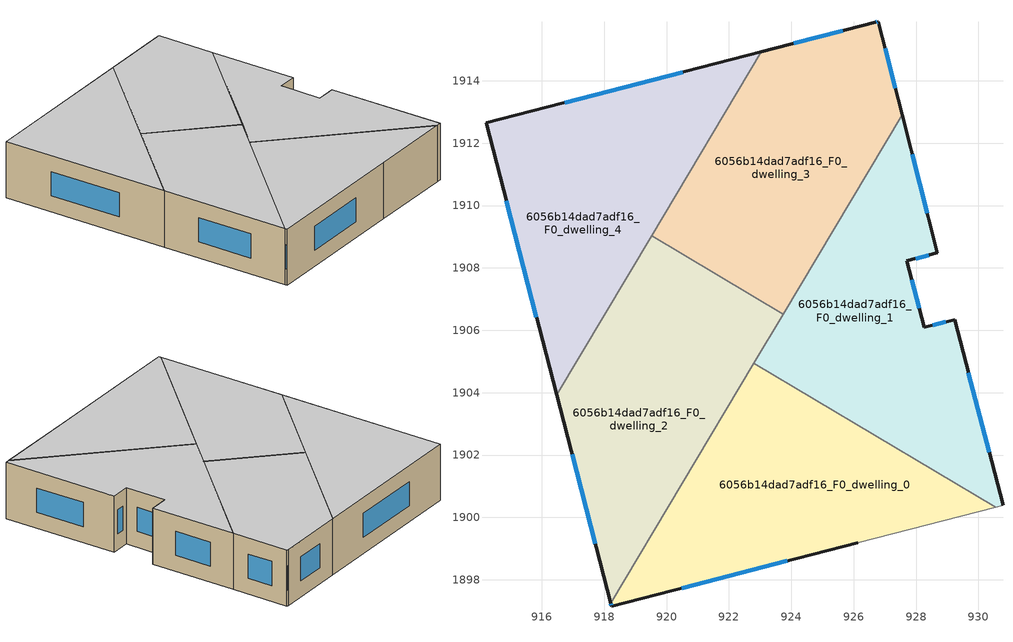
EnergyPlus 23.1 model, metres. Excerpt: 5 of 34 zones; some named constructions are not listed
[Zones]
6056b14dad7adf16_F0_dwelling_0
 floor ground (EU_floor_Construction): 930.55,1900.32 926.13,1899.19 918.23,1897.15 918.21,1897.25 922.8,1904.95 z0
 wall outside (EU_wall_Construction): 918.21,1897.25 918.23,1897.15 926.13,1899.19 z0:3
 wall to 6056b14dad7adf16_F0_dwelling_1 (EU_wall_Construction): 930.55,1900.32 922.8,1904.95 z0:3
 wall adiabatic (EU_wall_Construction): 926.13,1899.19 930.55,1900.32 z0:3
 wall to 6056b14dad7adf16_F0_dwelling_2 (EU_wall_Construction): 922.8,1904.95 918.21,1897.25 z0:3
 window (EU_Window_Construction): 918.21,1897.22 918.23,1897.18 / 920.49,1897.73 923.87,1898.61 z0.86:2.14
 ceiling to 6056b14dad7adf16_F1_dwelling_0 (EU_floor_Construction): 930.55,1900.32 922.8,1904.95 918.21,1897.25 918.23,1897.15 926.13,1899.19 z3
6056b14dad7adf16_F0_dwelling_1
 floor ground (EU_floor_Construction): 927.55,1912.91 928.69,1908.48 927.71,1908.23 928.26,1906.09 929.24,1906.34 930.79,1900.38 930.55,1900.32 922.8,1904.95 z0
 wall outside (EU_wall_Construction): 930.79,1900.38 929.24,1906.34 928.26,1906.09 927.71,1908.23 928.69,1908.48 927.55,1912.91 z0:3
 wall adiabatic (EU_wall_Construction): 930.55,1900.32 930.79,1900.38 z0:3
 wall to 6056b14dad7adf16_F0_dwelling_3 (EU_wall_Construction): 927.55,1912.91 923.74,1906.52 z0:3
 wall to 6056b14dad7adf16_F0_dwelling_2 (EU_wall_Construction): 923.74,1906.52 922.8,1904.95 z0:3
 window (EU_Window_Construction): 928.96,1906.27 928.54,1906.16 / 930.35,1902.08 929.68,1904.64 / 928.36,1909.75 927.88,1911.65 / 927.99,1908.3 928.41,1908.41 / 928.1,1906.7 927.87,1907.62 z0.86:2.14
 ceiling to 6056b14dad7adf16_F1_dwelling_1 (EU_floor_Construction): 930.79,1900.38 929.24,1906.34 928.26,1906.09 927.71,1908.23 928.69,1908.48 927.55,1912.91 922.8,1904.95 930.55,1900.32 z3
6056b14dad7adf16_F0_dwelling_2
 floor ground (EU_floor_Construction): 923.74,1906.52 918.21,1897.25 916.47,1903.93 919.52,1909.04 z0
 wall outside (EU_wall_Construction): 916.47,1903.93 918.21,1897.25 z0:3
 wall to 6056b14dad7adf16_F0_dwelling_3 (EU_wall_Construction): 923.74,1906.52 919.52,1909.04 z0:3
 wall to 6056b14dad7adf16_F0_dwelling_4 (EU_wall_Construction): 919.52,1909.04 916.47,1903.93 z0:3
 window (EU_Window_Construction): 916.97,1902.02 917.71,1899.16 z0.86:2.14
 ceiling to 6056b14dad7adf16_F1_dwelling_2 (EU_floor_Construction): 918.21,1897.25 923.74,1906.52 919.52,1909.04 916.47,1903.93 z3
6056b14dad7adf16_F0_dwelling_3
 floor ground (EU_floor_Construction): 926.79,1915.9 927.55,1912.91 923.74,1906.52 919.52,1909.04 923.04,1914.93 926.7,1915.87 z0
 wall outside (EU_wall_Construction): 927.55,1912.91 926.79,1915.9 926.7,1915.87 923.04,1914.93 z0:3
 wall to 6056b14dad7adf16_F0_dwelling_4 (EU_wall_Construction): 923.04,1914.93 919.52,1909.04 z0:3
 window (EU_Window_Construction): 926.76,1915.89 926.72,1915.88 / 927.34,1913.76 927.01,1915.04 / 925.65,1915.6 924.09,1915.2 z0.86:2.14
 ceiling to 6056b14dad7adf16_F1_dwelling_3 (EU_floor_Construction): 923.74,1906.52 927.55,1912.91 926.79,1915.9 926.7,1915.87 923.04,1914.93 919.52,1909.04 z3
6056b14dad7adf16_F0_dwelling_4
 floor ground (EU_floor_Construction): 923.04,1914.93 916.47,1903.93 914.21,1912.65 z0
 wall outside (EU_wall_Construction): 923.04,1914.93 914.21,1912.65 916.47,1903.93 z0:3
 window (EU_Window_Construction): 920.52,1914.28 916.73,1913.3 / 914.86,1910.16 915.83,1906.42 z0.86:2.14
 ceiling to 6056b14dad7adf16_F1_dwelling_4 (EU_floor_Construction): 916.47,1903.93 923.04,1914.93 914.21,1912.65 z3
[HVACTEMPLATE:THERMOSTAT] Constant Heating Setpoint=20; Constant Cooling Setpoint=50
EU_HeatOnly_6056b14dad7adf16_F0_dwelling_0; EU_HeatOnly_6056b14dad7adf16_F0_dwelling_1; EU_HeatOnly_6056b14dad7adf16_F0_dwelling_2; EU_HeatOnly_6056b14dad7adf16_F0_dwelling_3; EU_HeatOnly_6056b14dad7adf16_F0_dwelling_4; EU_HeatOnly_6056b14dad7adf16_F1_dwelling_0; EU_HeatOnly_6056b14dad7adf16_F1_dwelling_1; EU_HeatOnly_6056b14dad7adf16_F1_dwelling_2; EU_HeatOnly_6056b14dad7adf16_F1_dwelling_3; EU_HeatOnly_6056b14dad7adf16_F1_dwelling_4; EU_HeatOnly_6056b14dad7adf16_F2_dwelling_0; EU_HeatOnly_6056b14dad7adf16_F2_dwelling_1; EU_HeatOnly_6056b14dad7adf16_F2_dwelling_2; EU_HeatOnly_6056b14dad7adf16_F2_dwelling_3; EU_HeatOnly_6056b14dad7adf16_F2_dwelling_4; EU_HeatOnly_6056b14dad7adf16_F3_dwelling_0; EU_HeatOnly_6056b14dad7adf16_F3_dwelling_1; EU_HeatOnly_6056b14dad7adf16_F3_dwelling_2; EU_HeatOnly_6056b14dad7adf16_F3_dwelling_3; EU_HeatOnly_6056b14dad7adf16_F3_dwelling_4; EU_HeatOnly_6056b14dad7adf16_F4_dwelling_0; EU_HeatOnly_6056b14dad7adf16_F4_dwelling_1; EU_HeatOnly_6056b14dad7adf16_F4_dwelling_2; EU_HeatOnly_6056b14dad7adf16_F4_dwelling_3; EU_HeatOnly_6056b14dad7adf16_F4_dwelling_4; EU_HeatOnly_6056b14dad7adf16_F5_dwelling_0; EU_HeatOnly_6056b14dad7adf16_F5_dwelling_1; EU_HeatOnly_6056b14dad7adf16_F5_dwelling_2; EU_HeatOnly_6056b14dad7adf16_F5_dwelling_3; EU_HeatOnly_6056b14dad7adf16_F5_dwelling_4; EU_HeatOnly_6056b14dad7adf16_F6_dwelling_0; EU_HeatOnly_6056b14dad7adf16_F6_dwelling_1; EU_HeatOnly_6056b14dad7adf16_F6_dwelling_2; EU_HeatOnly_6056b14dad7adf16_F6_dwelling_3
[SCHEDULE:CONSTANT]
Name | Hourly Value
EU_AlwaysOn | 1
EU_CoolingOff | 0
[SCHEDULE:FILE] Column Number=1; Rows to Skip at Top=0; Number of Hours of Data=8760; Column Separator=Comma; Interpolate to Timestep=No; Minutes per Item=60; Adjust Schedule for Daylight Savings=Yes
Name | File
EU_Step8_GainSchedule_6056b14dad7adf16_F1_dwelling_0_f000 | ../../schedules/6056b14dad7adf16/6056b14dad7adf16_F1_dwelling_0_f000_gain.csv
EU_Step8_GainSchedule_6056b14dad7adf16_F1_dwelling_1_f000 | ../../schedules/6056b14dad7adf16/6056b14dad7adf16_F1_dwelling_1_f000_gain.csv
EU_Step8_GainSchedule_6056b14dad7adf16_F1_dwelling_2_f000 | ../../schedules/6056b14dad7adf16/6056b14dad7adf16_F1_dwelling_2_f000_gain.csv
EU_Step8_GainSchedule_6056b14dad7adf16_F1_dwelling_3_f000 | ../../schedules/6056b14dad7adf16/6056b14dad7adf16_F1_dwelling_3_f000_gain.csv
EU_Step8_GainSchedule_6056b14dad7adf16_F1_dwelling_4_f000 | ../../schedules/6056b14dad7adf16/6056b14dad7adf16_F1_dwelling_4_f000_gain.csv
EU_Step8_GainSchedule_6056b14dad7adf16_F2_dwelling_0_f000 | ../../schedules/6056b14dad7adf16/6056b14dad7adf16_F2_dwelling_0_f000_gain.csv
EU_Step8_GainSchedule_6056b14dad7adf16_F2_dwelling_1_f000 | ../../schedules/6056b14dad7adf16/6056b14dad7adf16_F2_dwelling_1_f000_gain.csv
EU_Step8_GainSchedule_6056b14dad7adf16_F2_dwelling_2_f000 | ../../schedules/6056b14dad7adf16/6056b14dad7adf16_F2_dwelling_2_f000_gain.csv
EU_Step8_GainSchedule_6056b14dad7adf16_F2_dwelling_3_f000 | ../../schedules/6056b14dad7adf16/6056b14dad7adf16_F2_dwelling_3_f000_gain.csv
EU_Step8_GainSchedule_6056b14dad7adf16_F2_dwelling_4_f000 | ../../schedules/6056b14dad7adf16/6056b14dad7adf16_F2_dwelling_4_f000_gain.csv
EU_Step8_GainSchedule_6056b14dad7adf16_F3_dwelling_0_f000 | ../../schedules/6056b14dad7adf16/6056b14dad7adf16_F3_dwelling_0_f000_gain.csv
EU_Step8_GainSchedule_6056b14dad7adf16_F3_dwelling_1_f000 | ../../schedules/6056b14dad7adf16/6056b14dad7adf16_F3_dwelling_1_f000_gain.csv
EU_Step8_GainSchedule_6056b14dad7adf16_F3_dwelling_2_f000 | ../../schedules/6056b14dad7adf16/6056b14dad7adf16_F3_dwelling_2_f000_gain.csv
EU_Step8_GainSchedule_6056b14dad7adf16_F3_dwelling_3_f000 | ../../schedules/6056b14dad7adf16/6056b14dad7adf16_F3_dwelling_3_f000_gain.csv
EU_Step8_GainSchedule_6056b14dad7adf16_F3_dwelling_4_f000 | ../../schedules/6056b14dad7adf16/6056b14dad7adf16_F3_dwelling_4_f000_gain.csv
EU_Step8_GainSchedule_6056b14dad7adf16_F4_dwelling_0_f000 | ../../schedules/6056b14dad7adf16/6056b14dad7adf16_F4_dwelling_0_f000_gain.csv
EU_Step8_GainSchedule_6056b14dad7adf16_F4_dwelling_1_f000 | ../../schedules/6056b14dad7adf16/6056b14dad7adf16_F4_dwelling_1_f000_gain.csv
EU_Step8_GainSchedule_6056b14dad7adf16_F4_dwelling_2_f000 | ../../schedules/6056b14dad7adf16/6056b14dad7adf16_F4_dwelling_2_f000_gain.csv
EU_Step8_GainSchedule_6056b14dad7adf16_F4_dwelling_3_f000 | ../../schedules/6056b14dad7adf16/6056b14dad7adf16_F4_dwelling_3_f000_gain.csv
EU_Step8_GainSchedule_6056b14dad7adf16_F4_dwelling_4_f000 | ../../schedules/6056b14dad7adf16/6056b14dad7adf16_F4_dwelling_4_f000_gain.csv
EU_Step8_GainSchedule_6056b14dad7adf16_F5_dwelling_0_f000 | ../../schedules/6056b14dad7adf16/6056b14dad7adf16_F5_dwelling_0_f000_gain.csv
EU_Step8_GainSchedule_6056b14dad7adf16_F5_dwelling_1_f000 | ../../schedules/6056b14dad7adf16/6056b14dad7adf16_F5_dwelling_1_f000_gain.csv
EU_Step8_GainSchedule_6056b14dad7adf16_F5_dwelling_2_f000 | ../../schedules/6056b14dad7adf16/6056b14dad7adf16_F5_dwelling_2_f000_gain.csv
EU_Step8_GainSchedule_6056b14dad7adf16_F5_dwelling_3_f000 | ../../schedules/6056b14dad7adf16/6056b14dad7adf16_F5_dwelling_3_f000_gain.csv
EU_Step8_GainSchedule_6056b14dad7adf16_F5_dwelling_4_f000 | ../../schedules/6056b14dad7adf16/6056b14dad7adf16_F5_dwelling_4_f000_gain.csv
EU_Step8_GainSchedule_6056b14dad7adf16_F6_dwelling_0_f000 | ../../schedules/6056b14dad7adf16/6056b14dad7adf16_F6_dwelling_0_f000_gain.csv
EU_Step8_GainSchedule_6056b14dad7adf16_F6_dwelling_1_f000 | ../../schedules/6056b14dad7adf16/6056b14dad7adf16_F6_dwelling_1_f000_gain.csv
EU_Step8_GainSchedule_6056b14dad7adf16_F6_dwelling_2_f000 | ../../schedules/6056b14dad7adf16/6056b14dad7adf16_F6_dwelling_2_f000_gain.csv
EU_Step8_GainSchedule_6056b14dad7adf16_F6_dwelling_3_f000 | ../../schedules/6056b14dad7adf16/6056b14dad7adf16_F6_dwelling_3_f000_gain.csv
